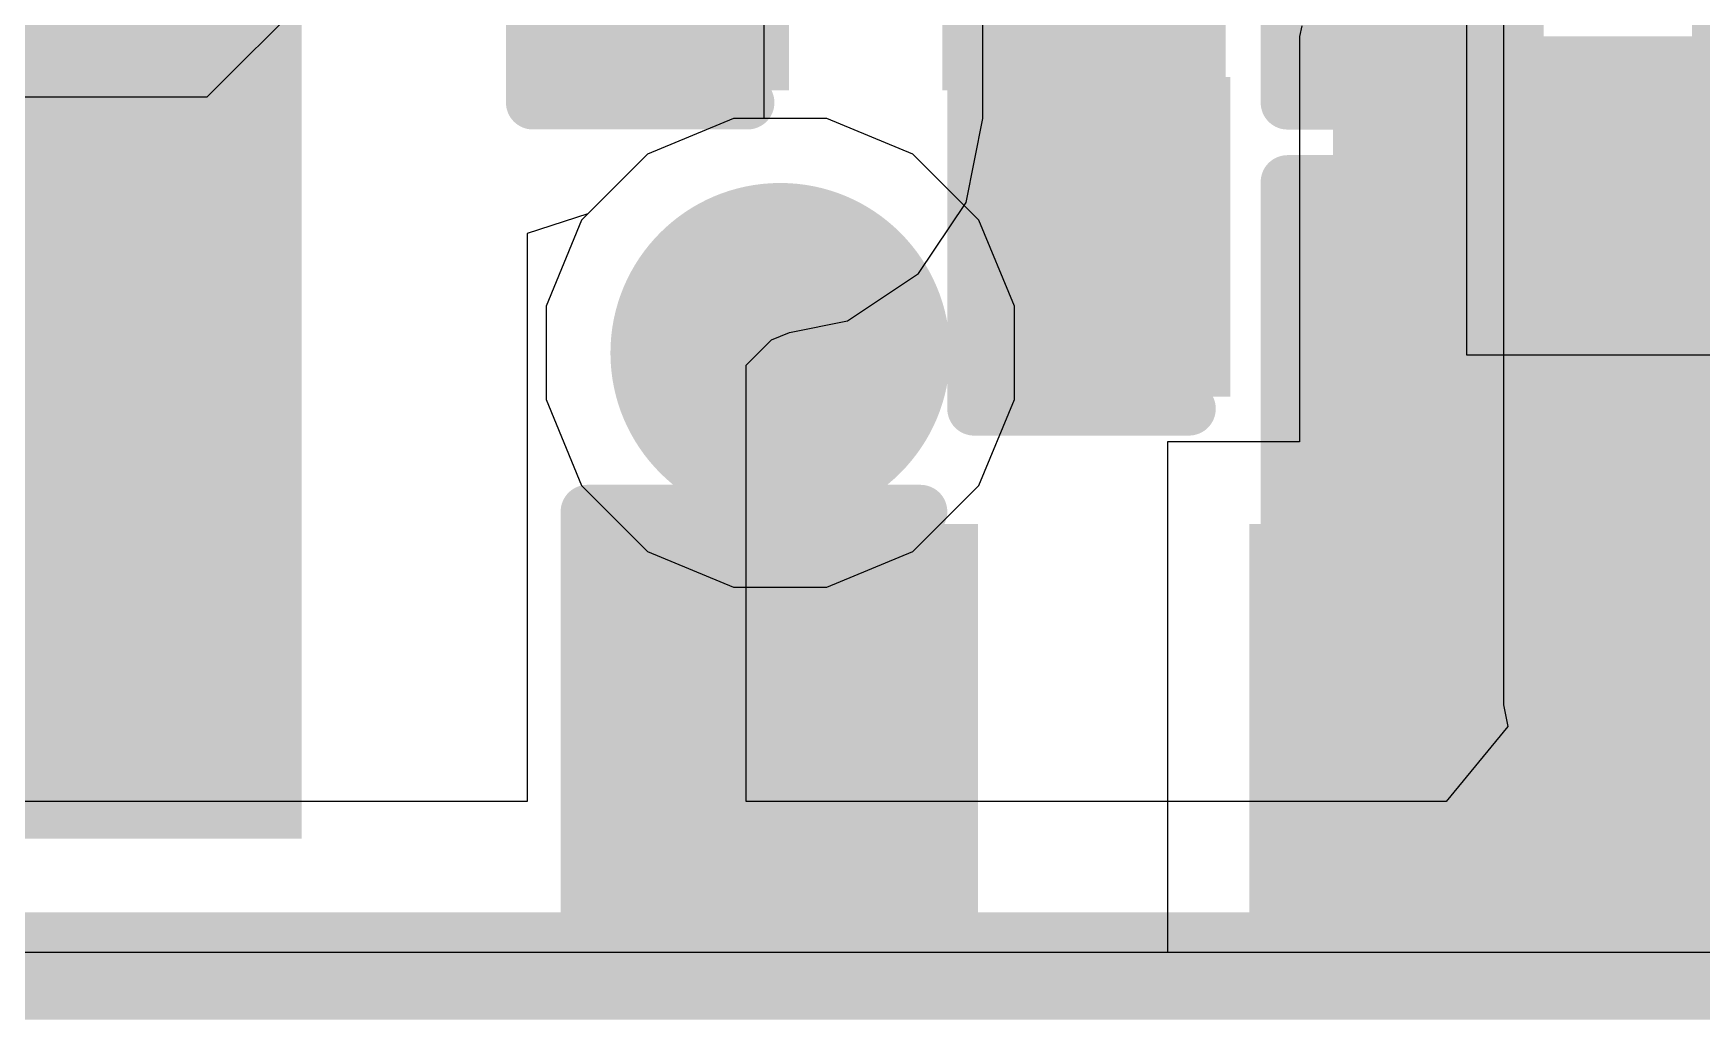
# Model space of a CAD drawing. Header units: inches. Extents: x -6 to 385, y -2 to 102.
# Drawn here: x 28.289 to 32.234, y 6.675 to 9.007 of the extents above; entities that cross this region are included whole.
import ezdxf

# ---------------------------------------------------------------- set-up
doc = ezdxf.new("R2010")
doc.units = ezdxf.units.IN
for name, color, linetype in [('Bottom Layer', 5, 'Continuous'), ('Bottom Overlay', 54, 'Continuous'), ('Bottom Paste', 16, 'Continuous'), ('Bottom Solder', 6, 'Continuous'), ('Drill Drawing', 1, 'Continuous'), ('Layer 1', 16, 'Continuous'), ('Layer 2', 76, 'Continuous'), ('Top Layer', 1, 'Continuous'), ('Top Overlay', 2, 'Continuous'), ('Top Paste', 8, 'Continuous'), ('Top Solder', 216, 'Continuous'), ('Via Holes', 16, 'Continuous')]:
    doc.layers.add(name, color=color, linetype=linetype)

# ---------------------------------------------------------------- blocks, each defined once
blk = doc.blocks.new('C___0402_51')
at = {"layer": 'Top Layer'}
for points in [[(-0.6985, -0.3175), (-0.6985, 0.3175), (-0.2413, 0.3175), (-0.2413, -0.3175)], [(0.2413, -0.3175), (0.2413, 0.3175), (0.6985, 0.3175), (0.6985, -0.3175)]]:
    blk.add_hatch(color=1, dxfattribs=at).paths.add_polyline_path(points)
at = {"layer": 'Top Paste'}
for points in [[(-0.6985, -0.3175), (-0.6985, 0.3175), (-0.2413, 0.3175), (-0.2413, -0.3175)], [(0.2413, -0.3175), (0.2413, 0.3175), (0.6985, 0.3175), (0.6985, -0.3175)]]:
    blk.add_hatch(color=8, dxfattribs=at).paths.add_polyline_path(points)
at = {"layer": 'Top Solder'}
for points in [[(-0.7585, -0.3775), (-0.7585, 0.3775), (-0.1813, 0.3775), (-0.1813, -0.3775)], [(0.1813, -0.3775), (0.1813, 0.3775), (0.7585, 0.3775), (0.7585, -0.3775)]]:
    blk.add_hatch(color=216, dxfattribs=at).paths.add_polyline_path(points)
at = {"layer": 'Top Overlay'}
for points in [[(-0.7874, 0.4064, 0.127, 0.127, 0), (-0.2794, 0.4064, 0.127, 0.127, 0)], [(-0.7874, -0.4064, 0.127, 0.127, 0), (-0.7874, 0.4064, 0.127, 0.127, 0)], [(0.2794, 0.4064, 0.127, 0.127, 0), (0.7874, 0.4064, 0.127, 0.127, 0)], [(0.7874, -0.4064, 0.127, 0.127, 0), (0.7874, 0.4064, 0.127, 0.127, 0)], [(-0.7874, -0.4064, 0.127, 0.127, 0), (-0.2794, -0.4064, 0.127, 0.127, 0)], [(0.2794, -0.4064, 0.127, 0.127, 0), (0.7874, -0.4064, 0.127, 0.127, 0)]]:
    blk.add_lwpolyline(points, format="xyseb", dxfattribs=at)
for points in [[(-0.8191, 0.4064, 0.0635, 0.0635, 1), (-0.7556, 0.4064, 0.0635, 0.0635, 1)], [(-0.8191, 0.4064, 0.0635, 0.0635, 1), (-0.7556, 0.4064, 0.0635, 0.0635, 1)], [(-0.3111, 0.4064, 0.0635, 0.0635, 1), (-0.2477, 0.4064, 0.0635, 0.0635, 1)], [(0.2477, 0.4064, 0.0635, 0.0635, 1), (0.3111, 0.4064, 0.0635, 0.0635, 1)], [(0.7556, 0.4064, 0.0635, 0.0635, 1), (0.8191, 0.4064, 0.0635, 0.0635, 1)], [(0.7556, 0.4064, 0.0635, 0.0635, 1), (0.8191, 0.4064, 0.0635, 0.0635, 1)], [(-0.8191, -0.4064, 0.0635, 0.0635, 1), (-0.7556, -0.4064, 0.0635, 0.0635, 1)], [(-0.8191, -0.4064, 0.0635, 0.0635, 1), (-0.7556, -0.4064, 0.0635, 0.0635, 1)], [(-0.3111, -0.4064, 0.0635, 0.0635, 1), (-0.2477, -0.4064, 0.0635, 0.0635, 1)], [(0.2477, -0.4064, 0.0635, 0.0635, 1), (0.3111, -0.4064, 0.0635, 0.0635, 1)], [(0.7556, -0.4064, 0.0635, 0.0635, 1), (0.8191, -0.4064, 0.0635, 0.0635, 1)], [(0.7556, -0.4064, 0.0635, 0.0635, 1), (0.8191, -0.4064, 0.0635, 0.0635, 1)]]:
    blk.add_lwpolyline(points, format="xyseb", close=True, dxfattribs=at)
blk = doc.blocks.new('C___0402_52')
at = {"layer": 'Top Layer'}
for points in [[(-0.6985, -0.3175), (-0.6985, 0.3175), (-0.2413, 0.3175), (-0.2413, -0.3175)], [(0.2413, -0.3175), (0.2413, 0.3175), (0.6985, 0.3175), (0.6985, -0.3175)]]:
    blk.add_hatch(color=1, dxfattribs=at).paths.add_polyline_path(points)
at = {"layer": 'Top Paste'}
for points in [[(-0.6985, -0.3175), (-0.6985, 0.3175), (-0.2413, 0.3175), (-0.2413, -0.3175)], [(0.2413, -0.3175), (0.2413, 0.3175), (0.6985, 0.3175), (0.6985, -0.3175)]]:
    blk.add_hatch(color=8, dxfattribs=at).paths.add_polyline_path(points)
at = {"layer": 'Top Solder'}
for points in [[(-0.7585, -0.3775), (-0.7585, 0.3775), (-0.1813, 0.3775), (-0.1813, -0.3775)], [(0.1813, -0.3775), (0.1813, 0.3775), (0.7585, 0.3775), (0.7585, -0.3775)]]:
    blk.add_hatch(color=216, dxfattribs=at).paths.add_polyline_path(points)
at = {"layer": 'Top Overlay'}
for points in [[(-0.7874, 0.4064, 0.127, 0.127, 0), (-0.2794, 0.4064, 0.127, 0.127, 0)], [(-0.7874, -0.4064, 0.127, 0.127, 0), (-0.7874, 0.4064, 0.127, 0.127, 0)], [(0.2794, 0.4064, 0.127, 0.127, 0), (0.7874, 0.4064, 0.127, 0.127, 0)], [(0.7874, -0.4064, 0.127, 0.127, 0), (0.7874, 0.4064, 0.127, 0.127, 0)], [(-0.7874, -0.4064, 0.127, 0.127, 0), (-0.2794, -0.4064, 0.127, 0.127, 0)], [(0.2794, -0.4064, 0.127, 0.127, 0), (0.7874, -0.4064, 0.127, 0.127, 0)]]:
    blk.add_lwpolyline(points, format="xyseb", dxfattribs=at)
for points in [[(-0.8191, 0.4064, 0.0635, 0.0635, 1), (-0.7556, 0.4064, 0.0635, 0.0635, 1)], [(-0.8191, 0.4064, 0.0635, 0.0635, 1), (-0.7556, 0.4064, 0.0635, 0.0635, 1)], [(-0.3111, 0.4064, 0.0635, 0.0635, 1), (-0.2477, 0.4064, 0.0635, 0.0635, 1)], [(0.2477, 0.4064, 0.0635, 0.0635, 1), (0.3111, 0.4064, 0.0635, 0.0635, 1)], [(0.7556, 0.4064, 0.0635, 0.0635, 1), (0.8191, 0.4064, 0.0635, 0.0635, 1)], [(0.7556, 0.4064, 0.0635, 0.0635, 1), (0.8191, 0.4064, 0.0635, 0.0635, 1)], [(-0.8191, -0.4064, 0.0635, 0.0635, 1), (-0.7556, -0.4064, 0.0635, 0.0635, 1)], [(-0.8191, -0.4064, 0.0635, 0.0635, 1), (-0.7556, -0.4064, 0.0635, 0.0635, 1)], [(-0.3111, -0.4064, 0.0635, 0.0635, 1), (-0.2477, -0.4064, 0.0635, 0.0635, 1)], [(0.2477, -0.4064, 0.0635, 0.0635, 1), (0.3111, -0.4064, 0.0635, 0.0635, 1)], [(0.7556, -0.4064, 0.0635, 0.0635, 1), (0.8191, -0.4064, 0.0635, 0.0635, 1)], [(0.7556, -0.4064, 0.0635, 0.0635, 1), (0.8191, -0.4064, 0.0635, 0.0635, 1)]]:
    blk.add_lwpolyline(points, format="xyseb", close=True, dxfattribs=at)
blk = doc.blocks.new('C___0402_56')
at = {"layer": 'Top Layer'}
for points in [[(-0.6985, -0.3175), (-0.6985, 0.3175), (-0.2413, 0.3175), (-0.2413, -0.3175)], [(0.2413, -0.3175), (0.2413, 0.3175), (0.6985, 0.3175), (0.6985, -0.3175)]]:
    blk.add_hatch(color=1, dxfattribs=at).paths.add_polyline_path(points)
at = {"layer": 'Top Paste'}
for points in [[(-0.6985, -0.3175), (-0.6985, 0.3175), (-0.2413, 0.3175), (-0.2413, -0.3175)], [(0.2413, -0.3175), (0.2413, 0.3175), (0.6985, 0.3175), (0.6985, -0.3175)]]:
    blk.add_hatch(color=8, dxfattribs=at).paths.add_polyline_path(points)
at = {"layer": 'Top Solder'}
for points in [[(-0.7585, -0.3775), (-0.7585, 0.3775), (-0.1813, 0.3775), (-0.1813, -0.3775)], [(0.1813, -0.3775), (0.1813, 0.3775), (0.7585, 0.3775), (0.7585, -0.3775)]]:
    blk.add_hatch(color=216, dxfattribs=at).paths.add_polyline_path(points)
at = {"layer": 'Top Overlay'}
for points in [[(-0.2794, 0.4064, 0.127, 0.127, 0), (-0.7874, 0.4064, 0.127, 0.127, 0)], [(-0.7874, 0.4064, 0.127, 0.127, 0), (-0.7874, -0.4064, 0.127, 0.127, 0)], [(0.7874, 0.4064, 0.127, 0.127, 0), (0.2794, 0.4064, 0.127, 0.127, 0)], [(0.7874, 0.4064, 0.127, 0.127, 0), (0.7874, -0.4064, 0.127, 0.127, 0)], [(-0.2794, -0.4064, 0.127, 0.127, 0), (-0.7874, -0.4064, 0.127, 0.127, 0)], [(0.7874, -0.4064, 0.127, 0.127, 0), (0.2794, -0.4064, 0.127, 0.127, 0)]]:
    blk.add_lwpolyline(points, format="xyseb", dxfattribs=at)
for points in [[(-0.8191, 0.4064, 0.0635, 0.0635, 1), (-0.7556, 0.4064, 0.0635, 0.0635, 1)], [(-0.8191, 0.4064, 0.0635, 0.0635, 1), (-0.7556, 0.4064, 0.0635, 0.0635, 1)], [(-0.3111, 0.4064, 0.0635, 0.0635, 1), (-0.2477, 0.4064, 0.0635, 0.0635, 1)], [(0.2477, 0.4064, 0.0635, 0.0635, 1), (0.3111, 0.4064, 0.0635, 0.0635, 1)], [(0.7556, 0.4064, 0.0635, 0.0635, 1), (0.8191, 0.4064, 0.0635, 0.0635, 1)], [(0.7556, 0.4064, 0.0635, 0.0635, 1), (0.8191, 0.4064, 0.0635, 0.0635, 1)], [(-0.8191, -0.4064, 0.0635, 0.0635, 1), (-0.7556, -0.4064, 0.0635, 0.0635, 1)], [(-0.8191, -0.4064, 0.0635, 0.0635, 1), (-0.7556, -0.4064, 0.0635, 0.0635, 1)], [(-0.3111, -0.4064, 0.0635, 0.0635, 1), (-0.2477, -0.4064, 0.0635, 0.0635, 1)], [(0.2477, -0.4064, 0.0635, 0.0635, 1), (0.3111, -0.4064, 0.0635, 0.0635, 1)], [(0.7556, -0.4064, 0.0635, 0.0635, 1), (0.8191, -0.4064, 0.0635, 0.0635, 1)], [(0.7556, -0.4064, 0.0635, 0.0635, 1), (0.8191, -0.4064, 0.0635, 0.0635, 1)]]:
    blk.add_lwpolyline(points, format="xyseb", close=True, dxfattribs=at)
blk = doc.blocks.new('C___0402_69')
at = {"layer": 'Top Layer'}
for points in [[(-0.6985, -0.3175), (-0.6985, 0.3175), (-0.2413, 0.3175), (-0.2413, -0.3175)], [(0.2413, -0.3175), (0.2413, 0.3175), (0.6985, 0.3175), (0.6985, -0.3175)]]:
    blk.add_hatch(color=1, dxfattribs=at).paths.add_polyline_path(points)
at = {"layer": 'Top Paste'}
for points in [[(-0.6985, -0.3175), (-0.6985, 0.3175), (-0.2413, 0.3175), (-0.2413, -0.3175)], [(0.2413, -0.3175), (0.2413, 0.3175), (0.6985, 0.3175), (0.6985, -0.3175)]]:
    blk.add_hatch(color=8, dxfattribs=at).paths.add_polyline_path(points)
at = {"layer": 'Top Solder'}
for points in [[(-0.7585, -0.3775), (-0.7585, 0.3775), (-0.1813, 0.3775), (-0.1813, -0.3775)], [(0.1813, -0.3775), (0.1813, 0.3775), (0.7585, 0.3775), (0.7585, -0.3775)]]:
    blk.add_hatch(color=216, dxfattribs=at).paths.add_polyline_path(points)
at = {"layer": 'Top Overlay'}
for points in [[(-0.2794, 0.4064, 0.127, 0.127, 0), (-0.7874, 0.4064, 0.127, 0.127, 0)], [(-0.7874, -0.4064, 0.127, 0.127, 0), (-0.7874, 0.4064, 0.127, 0.127, 0)], [(0.7874, 0.4064, 0.127, 0.127, 0), (0.2794, 0.4064, 0.127, 0.127, 0)], [(0.7874, -0.4064, 0.127, 0.127, 0), (0.7874, 0.4064, 0.127, 0.127, 0)], [(-0.2794, -0.4064, 0.127, 0.127, 0), (-0.7874, -0.4064, 0.127, 0.127, 0)], [(0.7874, -0.4064, 0.127, 0.127, 0), (0.2794, -0.4064, 0.127, 0.127, 0)]]:
    blk.add_lwpolyline(points, format="xyseb", dxfattribs=at)
for points in [[(-0.8191, 0.4064, 0.0635, 0.0635, 1), (-0.7556, 0.4064, 0.0635, 0.0635, 1)], [(-0.8191, 0.4064, 0.0635, 0.0635, 1), (-0.7556, 0.4064, 0.0635, 0.0635, 1)], [(-0.3111, 0.4064, 0.0635, 0.0635, 1), (-0.2477, 0.4064, 0.0635, 0.0635, 1)], [(0.2477, 0.4064, 0.0635, 0.0635, 1), (0.3111, 0.4064, 0.0635, 0.0635, 1)], [(0.7556, 0.4064, 0.0635, 0.0635, 1), (0.8191, 0.4064, 0.0635, 0.0635, 1)], [(0.7556, 0.4064, 0.0635, 0.0635, 1), (0.8191, 0.4064, 0.0635, 0.0635, 1)], [(-0.8191, -0.4064, 0.0635, 0.0635, 1), (-0.7556, -0.4064, 0.0635, 0.0635, 1)], [(-0.8191, -0.4064, 0.0635, 0.0635, 1), (-0.7556, -0.4064, 0.0635, 0.0635, 1)], [(-0.3111, -0.4064, 0.0635, 0.0635, 1), (-0.2477, -0.4064, 0.0635, 0.0635, 1)], [(0.2477, -0.4064, 0.0635, 0.0635, 1), (0.3111, -0.4064, 0.0635, 0.0635, 1)], [(0.7556, -0.4064, 0.0635, 0.0635, 1), (0.8191, -0.4064, 0.0635, 0.0635, 1)], [(0.7556, -0.4064, 0.0635, 0.0635, 1), (0.8191, -0.4064, 0.0635, 0.0635, 1)]]:
    blk.add_lwpolyline(points, format="xyseb", close=True, dxfattribs=at)
blk = doc.blocks.new('GT_TC032A_H015_L1_B_86')
at = {"layer": 'Bottom Layer'}
blk.add_hatch(color=5, dxfattribs=at).paths.add_polyline_path([(1.15, 0.9), (2.2, 0.9), (2.2, -0.9), (1.15, -0.9)])
at = {"layer": 'Bottom Paste'}
blk.add_hatch(color=16, dxfattribs=at).paths.add_polyline_path([(1.15, 0.9), (2.2, 0.9), (2.2, -0.9), (1.15, -0.9)])
at = {"layer": 'Bottom Solder'}
blk.add_hatch(color=6, dxfattribs=at).paths.add_polyline_path([(1.0484, 1.0016), (2.3016, 1.0016), (2.3016, -1.0016), (1.0484, -1.0016)])
blk = doc.blocks.new('C___0603_B_153')
at = {"layer": 'Bottom Layer'}
for points in [[(-1.143, -0.4445), (-1.143, 0.4445), (-0.381, 0.4445), (-0.381, -0.4445)], [(0.381, -0.4445), (0.381, 0.4445), (1.143, 0.4445), (1.143, -0.4445)]]:
    blk.add_hatch(color=5, dxfattribs=at).paths.add_polyline_path(points)
at = {"layer": 'Bottom Paste'}
for points in [[(-1.143, -0.4445), (-1.143, 0.4445), (-0.381, 0.4445), (-0.381, -0.4445)], [(0.381, -0.4445), (0.381, 0.4445), (1.143, 0.4445), (1.143, -0.4445)]]:
    blk.add_hatch(color=16, dxfattribs=at).paths.add_polyline_path(points)
at = {"layer": 'Bottom Solder'}
for points in [[(-1.203, -0.5045), (-1.203, 0.5045), (-0.321, 0.5045), (-0.321, -0.5045)], [(0.321, -0.5045), (0.321, 0.5045), (1.203, 0.5045), (1.203, -0.5045)]]:
    blk.add_hatch(color=6, dxfattribs=at).paths.add_polyline_path(points)
at = {"layer": 'Bottom Overlay'}
for points in [[(-1.2446, 0.5334, 0.127, 0.127, 0), (-0.4572, 0.5334, 0.127, 0.127, 0)], [(-1.2446, -0.5334, 0.127, 0.127, 0), (-1.2446, 0.5334, 0.127, 0.127, 0)], [(0.4572, 0.5334, 0.127, 0.127, 0), (1.2446, 0.5334, 0.127, 0.127, 0)], [(1.2446, -0.5334, 0.127, 0.127, 0), (1.2446, 0.5334, 0.127, 0.127, 0)], [(-1.2446, -0.5334, 0.127, 0.127, 0), (-0.4572, -0.5334, 0.127, 0.127, 0)], [(0.4572, -0.5334, 0.127, 0.127, 0), (1.2446, -0.5334, 0.127, 0.127, 0)]]:
    blk.add_lwpolyline(points, format="xyseb", dxfattribs=at)
for points in [[(-1.2764, 0.5334, 0.0635, 0.0635, 1), (-1.2128, 0.5334, 0.0635, 0.0635, 1)], [(-1.2764, 0.5334, 0.0635, 0.0635, 1), (-1.2128, 0.5334, 0.0635, 0.0635, 1)], [(-0.4889, 0.5334, 0.0635, 0.0635, 1), (-0.4254, 0.5334, 0.0635, 0.0635, 1)], [(0.4255, 0.5334, 0.0635, 0.0635, 1), (0.489, 0.5334, 0.0635, 0.0635, 1)], [(1.2128, 0.5334, 0.0635, 0.0635, 1), (1.2764, 0.5334, 0.0635, 0.0635, 1)], [(1.2128, 0.5334, 0.0635, 0.0635, 1), (1.2764, 0.5334, 0.0635, 0.0635, 1)], [(-1.2764, -0.5334, 0.0635, 0.0635, 1), (-1.2128, -0.5334, 0.0635, 0.0635, 1)], [(-1.2764, -0.5334, 0.0635, 0.0635, 1), (-1.2128, -0.5334, 0.0635, 0.0635, 1)], [(-0.4889, -0.5334, 0.0635, 0.0635, 1), (-0.4254, -0.5334, 0.0635, 0.0635, 1)], [(0.4255, -0.5334, 0.0635, 0.0635, 1), (0.489, -0.5334, 0.0635, 0.0635, 1)], [(1.2128, -0.5334, 0.0635, 0.0635, 1), (1.2764, -0.5334, 0.0635, 0.0635, 1)], [(1.2128, -0.5334, 0.0635, 0.0635, 1), (1.2764, -0.5334, 0.0635, 0.0635, 1)]]:
    blk.add_lwpolyline(points, format="xyseb", close=True, dxfattribs=at)
blk = doc.blocks.new('C___0402_B_154')
at = {"layer": 'Bottom Layer'}
for points in [[(-0.2413, 0.3175), (-0.2413, -0.3175), (-0.6985, -0.3175), (-0.6985, 0.3175)], [(0.6985, 0.3175), (0.6985, -0.3175), (0.2413, -0.3175), (0.2413, 0.3175)]]:
    blk.add_hatch(color=5, dxfattribs=at).paths.add_polyline_path(points)
at = {"layer": 'Bottom Paste'}
for points in [[(-0.2413, 0.3175), (-0.2413, -0.3175), (-0.6985, -0.3175), (-0.6985, 0.3175)], [(0.6985, 0.3175), (0.6985, -0.3175), (0.2413, -0.3175), (0.2413, 0.3175)]]:
    blk.add_hatch(color=16, dxfattribs=at).paths.add_polyline_path(points)
at = {"layer": 'Bottom Solder'}
for points in [[(-0.1813, 0.3775), (-0.1813, -0.3775), (-0.7585, -0.3775), (-0.7585, 0.3775)], [(0.7585, 0.3775), (0.7585, -0.3775), (0.1813, -0.3775), (0.1813, 0.3775)]]:
    blk.add_hatch(color=6, dxfattribs=at).paths.add_polyline_path(points)
at = {"layer": 'Bottom Overlay'}
for points in [[(-0.7874, -0.4064, 0.127, 0.127, 0), (-0.7874, 0.4064, 0.127, 0.127, 0)], [(-0.7874, 0.4064, 0.127, 0.127, 0), (-0.2794, 0.4064, 0.127, 0.127, 0)], [(0.2794, 0.4064, 0.127, 0.127, 0), (0.7874, 0.4064, 0.127, 0.127, 0)], [(0.7874, -0.4064, 0.127, 0.127, 0), (0.7874, 0.4064, 0.127, 0.127, 0)], [(-0.7874, -0.4064, 0.127, 0.127, 0), (-0.2794, -0.4064, 0.127, 0.127, 0)], [(0.2794, -0.4064, 0.127, 0.127, 0), (0.7874, -0.4064, 0.127, 0.127, 0)]]:
    blk.add_lwpolyline(points, format="xyseb", dxfattribs=at)
for points in [[(-0.8191, 0.4064, 0.0635, 0.0635, 1), (-0.7556, 0.4064, 0.0635, 0.0635, 1)], [(-0.8191, 0.4064, 0.0635, 0.0635, 1), (-0.7556, 0.4064, 0.0635, 0.0635, 1)], [(-0.3111, 0.4064, 0.0635, 0.0635, 1), (-0.2477, 0.4064, 0.0635, 0.0635, 1)], [(0.2477, 0.4064, 0.0635, 0.0635, 1), (0.3111, 0.4064, 0.0635, 0.0635, 1)], [(0.7556, 0.4064, 0.0635, 0.0635, 1), (0.8191, 0.4064, 0.0635, 0.0635, 1)], [(0.7556, 0.4064, 0.0635, 0.0635, 1), (0.8191, 0.4064, 0.0635, 0.0635, 1)], [(-0.8192, -0.4064, 0.0635, 0.0635, 1), (-0.7557, -0.4064, 0.0635, 0.0635, 1)], [(-0.8192, -0.4064, 0.0635, 0.0635, 1), (-0.7557, -0.4064, 0.0635, 0.0635, 1)], [(-0.3111, -0.4064, 0.0635, 0.0635, 1), (-0.2477, -0.4064, 0.0635, 0.0635, 1)], [(0.2477, -0.4064, 0.0635, 0.0635, 1), (0.3112, -0.4064, 0.0635, 0.0635, 1)], [(0.7556, -0.4064, 0.0635, 0.0635, 1), (0.8191, -0.4064, 0.0635, 0.0635, 1)], [(0.7556, -0.4064, 0.0635, 0.0635, 1), (0.8191, -0.4064, 0.0635, 0.0635, 1)]]:
    blk.add_lwpolyline(points, format="xyseb", close=True, dxfattribs=at)

msp = doc.modelspace()

# ---------------------------------------------------------------- hatches: boundary and pattern name
at = {"layer": 'Bottom Layer'}
for points in [[(32.2111, 8.5), (34.47, 8.5), (34.47, 9.4), (32.2111, 9.4)], [(31.5423, 8.5), (34.47, 8.5), (34.47, 8.9994), (31.5423, 8.9994)], [(31.5423, 6.8981), (32.6491, 6.8981), (32.6491, 8.9994), (31.5423, 8.9994)]]:
    msp.add_hatch(color=5, dxfattribs=at).paths.add_polyline_path(points)
h = msp.add_hatch(color=5, dxfattribs=at)
edge = h.paths.add_edge_path()
edge.add_arc((30.055, 8.2514), 0.3, 0, 360)
at = {"layer": 'Bottom Solder'}
h = msp.add_hatch(color=6, dxfattribs=at)
edge = h.paths.add_edge_path()
edge.add_arc((30.055, 8.2514), 0.4016, 0, 360)
at = {"layer": 'Layer 1'}
h = msp.add_hatch(color=16, dxfattribs=at)
edge = h.paths.add_edge_path()
edge.add_arc((30.055, 8.2514), 0.3, 0, 360)
at = {"layer": 'Layer 2'}
h = msp.add_hatch(color=76, dxfattribs=at)
edge = h.paths.add_edge_path()
edge.add_arc((30.055, 8.2514), 0.3, 0, 360)
at = {"layer": 'Top Layer'}
msp.add_hatch(color=1, dxfattribs=at).paths.add_polyline_path([(25.7465, 7.1729), (28.6274, 7.1729), (28.6274, 8.6991), (25.7465, 8.6991)])
h = msp.add_hatch(color=1, dxfattribs=at)
edge = h.paths.add_edge_path()
edge.add_arc((30.055, 8.2514), 0.3, 0, 360)
at = {"layer": 'Top Solder'}
h = msp.add_hatch(color=216, dxfattribs=at)
edge = h.paths.add_edge_path()
edge.add_arc((30.055, 8.2514), 0.4016, 0, 360)
at = {"layer": 'Via Holes'}
h = msp.add_hatch(color=7, dxfattribs=at)
edge = h.paths.add_edge_path()
edge.add_arc((30.055, 8.2514), 0.15, 0, 360)

# ---------------------------------------------------------------- linework, layer by layer
at = {"layer": 'Bottom Layer'}
for p, q in [((31.6792, 8.246), (31.6792, 26.9748)), ((31.2883, 9.0244), (31.2833, 8.9994)), ((31.2833, 8.9994), (31.2833, 8.0411)), ((35.2994, 8.246), (31.6792, 8.246)), ((31.2833, 8.0411), (30.9708, 8.0411)), ((30.9708, 8.0411), (30.9708, 6.8339)), ((30.9708, 6.8339), (27.0769, 6.8339))]:
    msp.add_line(p, q, dxfattribs=at)
for points in [[(31.9812, 8.6527, 0.381, 0.381, 0), (32.0322, 8.7037, 0.381, 0.381, 0)], [(32.0322, 8.7037, 0.381, 0.381, 0), (33.4737, 8.7037, 0.381, 0.381, 0)], [(31.7709, 8.6146, 0.381, 0.381, 0), (31.809, 8.6527, 0.381, 0.381, 0)], [(31.809, 8.6527, 0.381, 0.381, 0), (31.9812, 8.6527, 0.381, 0.381, 0)], [(31.7709, 8.5257, 0.381, 0.381, 0), (31.7709, 8.6146, 0.381, 0.381, 0)], [(30.81, 8.5046, 0.381, 0.381, 0), (30.8311, 8.5257, 0.381, 0.381, 0)]]:
    msp.add_lwpolyline(points, format="xyseb", dxfattribs=at)
for points in [[(31.9369, 8.7037, 0.1905, 0.1905, 1), (32.1274, 8.7037, 0.1905, 0.1905, 1)], [(31.9369, 8.7037, 0.1905, 0.1905, 1), (32.1274, 8.7037, 0.1905, 0.1905, 1)], [(31.7137, 8.6527, 0.1905, 0.1905, 1), (31.9042, 8.6527, 0.1905, 0.1905, 1)], [(31.7137, 8.6527, 0.1905, 0.1905, 1), (31.9042, 8.6527, 0.1905, 0.1905, 1)], [(31.8859, 8.6527, 0.1905, 0.1905, 1), (32.0764, 8.6527, 0.1905, 0.1905, 1)], [(31.8859, 8.6527, 0.1905, 0.1905, 1), (32.0764, 8.6527, 0.1905, 0.1905, 1)], [(31.6756, 8.6146, 0.1905, 0.1905, 1), (31.8661, 8.6146, 0.1905, 0.1905, 1)], [(31.6756, 8.6146, 0.1905, 0.1905, 1), (31.8661, 8.6146, 0.1905, 0.1905, 1)], [(30.7148, 8.5046, 0.1905, 0.1905, 1), (30.9053, 8.5046, 0.1905, 0.1905, 1)], [(30.7358, 8.5257, 0.1905, 0.1905, 1), (30.9263, 8.5257, 0.1905, 0.1905, 1)], [(31.6756, 8.5257, 0.1905, 0.1905, 1), (31.8661, 8.5257, 0.1905, 0.1905, 1)]]:
    msp.add_lwpolyline(points, format="xyseb", close=True, dxfattribs=at)
at = {"layer": 'Drill Drawing'}
for points in [[(29.801, 8.5054, 0.0508, 0.0508, 0), (30.309, 8.5054, 0.0508, 0.0508, 0)], [(29.801, 8.5054, 0.0508, 0.0508, 0), (30.055, 7.9974, 0.0508, 0.0508, 0)], [(30.055, 7.9974, 0.0508, 0.0508, 0), (30.309, 8.5054, 0.0508, 0.0508, 0)]]:
    msp.add_lwpolyline(points, format="xyseb", dxfattribs=at)
for points in [[(29.7883, 8.5054, 0.0254, 0.0254, 1), (29.8137, 8.5054, 0.0254, 0.0254, 1)], [(29.7883, 8.5054, 0.0254, 0.0254, 1), (29.8137, 8.5054, 0.0254, 0.0254, 1)], [(30.2963, 8.5054, 0.0254, 0.0254, 1), (30.3217, 8.5054, 0.0254, 0.0254, 1)], [(30.2963, 8.5054, 0.0254, 0.0254, 1), (30.3217, 8.5054, 0.0254, 0.0254, 1)], [(30.0423, 7.9974, 0.0254, 0.0254, 1), (30.0677, 7.9974, 0.0254, 0.0254, 1)], [(30.0423, 7.9974, 0.0254, 0.0254, 1), (30.0677, 7.9974, 0.0254, 0.0254, 1)]]:
    msp.add_lwpolyline(points, format="xyseb", close=True, dxfattribs=at)
at = {"layer": 'Layer 1'}
msp.add_line((61.561, 6.8339), (23.3744, 6.8339), dxfattribs=at)
at = {"layer": 'Layer 2'}
for p, q in [((29.9448, 8.8054), (29.7411, 8.7211)), ((30.1651, 8.8054), (29.9448, 8.8054)), ((30.3688, 8.7211), (30.1651, 8.8054)), ((29.7411, 8.7211), (29.5853, 8.5652)), ((30.5246, 8.5652), (30.3688, 8.7211)), ((29.5853, 8.5652), (29.501, 8.3616)), ((30.609, 8.3616), (30.5246, 8.5652)), ((29.501, 8.3616), (29.501, 8.1412)), ((30.609, 8.1412), (30.609, 8.3616)), ((29.501, 8.1412), (29.5853, 7.9376)), ((30.5246, 7.9376), (30.609, 8.1412)), ((29.5853, 7.9376), (29.7411, 7.7817)), ((30.3688, 7.7817), (30.5246, 7.9376)), ((29.7411, 7.7817), (29.9448, 7.6974)), ((30.1651, 7.6974), (30.3688, 7.7817)), ((29.9448, 7.6974), (30.1651, 7.6974)), ((43.729, 6.8339), (23.8003, 6.8339))]:
    msp.add_line(p, q, dxfattribs=at)
at = {"layer": 'Top Layer'}
for p, q in [((28.6998, 8.8564), (29.4103, 9.5669)), ((30.0159, 9.5669), (30.0159, 8.8054)), ((30.5339, 8.8054), (30.5339, 9.5669)), ((31.7654, 9.5269), (31.7654, 7.4197)), ((27.9151, 8.8564), (28.6998, 8.8564)), ((29.9448, 8.8054), (29.7411, 8.7211)), ((30.0159, 8.8054), (29.9448, 8.8054)), ((30.4945, 8.6072), (30.5339, 8.8054)), ((29.7411, 8.7211), (29.5998, 8.5797)), ((30.3822, 8.4391), (30.4945, 8.6072)), ((29.5998, 8.5797), (29.4567, 8.5338)), ((29.4567, 8.5338), (29.4567, 7.1907)), ((30.2141, 8.3269), (30.3822, 8.4391)), ((30.0772, 8.2996), (30.2141, 8.3269)), ((30.0345, 8.282), (30.0772, 8.2996)), ((29.9746, 8.2221), (30.0345, 8.282)), ((29.9746, 7.1907), (29.9746, 8.2221)), ((31.7654, 7.4197), (31.7756, 7.3685)), ((31.7756, 7.3685), (31.6297, 7.1907)), ((29.4567, 7.1907), (25.7465, 7.1907)), ((31.6297, 7.1907), (29.9746, 7.1907))]:
    msp.add_line(p, q, dxfattribs=at)
for points in [[(31.553, 8.2681, 0.381, 0.381, 0), (31.553, 9.2493, 0.381, 0.381, 0)], [(31.553, 8.2681, 0.381, 0.381, 0), (31.5722, 8.2489, 0.381, 0.381, 0)], [(25.353, 6.8022, 0.254, 0.254, 0), (45.1461, 6.8022, 0.254, 0.254, 0)]]:
    msp.add_lwpolyline(points, format="xyseb", dxfattribs=at)
for points in [[(31.4577, 8.2681, 0.1905, 0.1905, 1), (31.6482, 8.2681, 0.1905, 0.1905, 1)], [(31.4577, 8.2681, 0.1905, 0.1905, 1), (31.6482, 8.2681, 0.1905, 0.1905, 1)], [(31.4769, 8.2489, 0.1905, 0.1905, 1), (31.6674, 8.2489, 0.1905, 0.1905, 1)]]:
    msp.add_lwpolyline(points, format="xyseb", close=True, dxfattribs=at)

# ---------------------------------------------------------------- block references
for name, p, rotation in [('C___0402_69', (28.3099, 9.0674), 270), ('C___0402_56', (30.2572, 9.2494), 180)]:
    msp.add_blockref(name, p, dxfattribs=dict(rotation=rotation))
for name, p in [('C___0402_52', (32.0421, 9.2492)), ('GT_TC032A_H015_L1_B_86', (26.6216, 8.1046)), ('C___0402_B_154', (31.301, 8.5257)), ('C___0402_51', (32.0421, 8.2489)), ('C___0603_B_153', (30.8438, 7.3426))]:
    msp.add_blockref(name, p)

doc.saveas('drawing.dxf')
